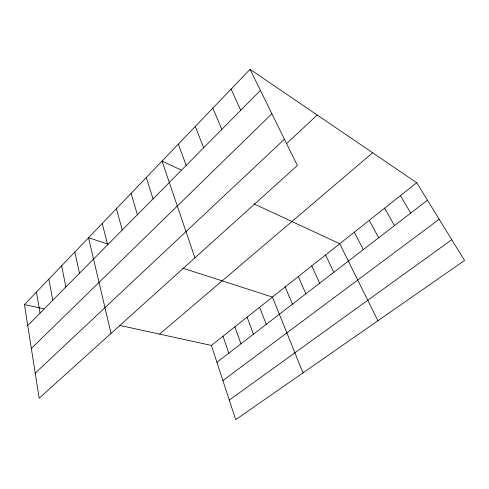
<?xml version="1.0" encoding="UTF-8"?>
<svg xmlns="http://www.w3.org/2000/svg" width="489" height="489" viewBox="0 0 489 489"><rect width="100%" height="100%" fill="white"/><g stroke="black" fill="none" stroke-linecap="round" stroke-linejoin="round"><path stroke-width="0.73" d="M250.05 69.328L297.361 165.514L39.163 398.205L24.45 304.574L250.05 69.328L416.714 182.739L464.55 260.472L235.698 419.672L211.401 345.436L119.432 325.332M27.745 325.54L260.417 90.404M31.345 348.443L271.89 113.735M35.22 373.125L284.433 139.224M286.572 143.619L317.227 115.037M159.61 334.115L372.661 152.757M211.401 345.436L416.714 182.739M216.927 362.318L427.465 200.209M222.911 380.595L439.183 219.255M229.286 400.081L451.781 239.726M24.45 304.574L43.821 308.803M107.898 244.011L88.521 237.764L111.04 333.431M182.807 268.174L272.428 297.074L302.991 372.862M181.113 169.976L162.036 161.107L194.915 257.837M254.066 203.901L339.727 243.742L377.918 320.741M400.442 195.631L410.729 213.094M384.629 208.161L394.464 225.618M369.25 220.35L378.663 237.782M354.287 232.202L363.296 249.616M325.558 254.971L333.81 272.324M231.083 89.102L240.747 110.282M311.75 265.912L319.653 283.223M298.302 276.566L305.863 293.84M212.837 108.13L221.841 129.389M285.203 286.951L292.44 304.176M195.276 126.443L203.662 147.764M259.598 307.239L266.218 324.366M247.092 317.147L253.418 334.219M178.351 144.09L186.156 165.447M234.897 326.811L240.949 343.822M223.002 336.236L228.785 353.186M146.297 177.519L153.051 198.907M131.101 193.363L137.378 214.744M116.425 208.669L122.256 230.026M102.238 223.461L107.647 244.793M74.848 252.018L79.475 273.259M61.632 265.802L65.893 286.988M48.839 279.146L52.757 300.258M36.449 292.061L40.049 313.107"/></g></svg>
